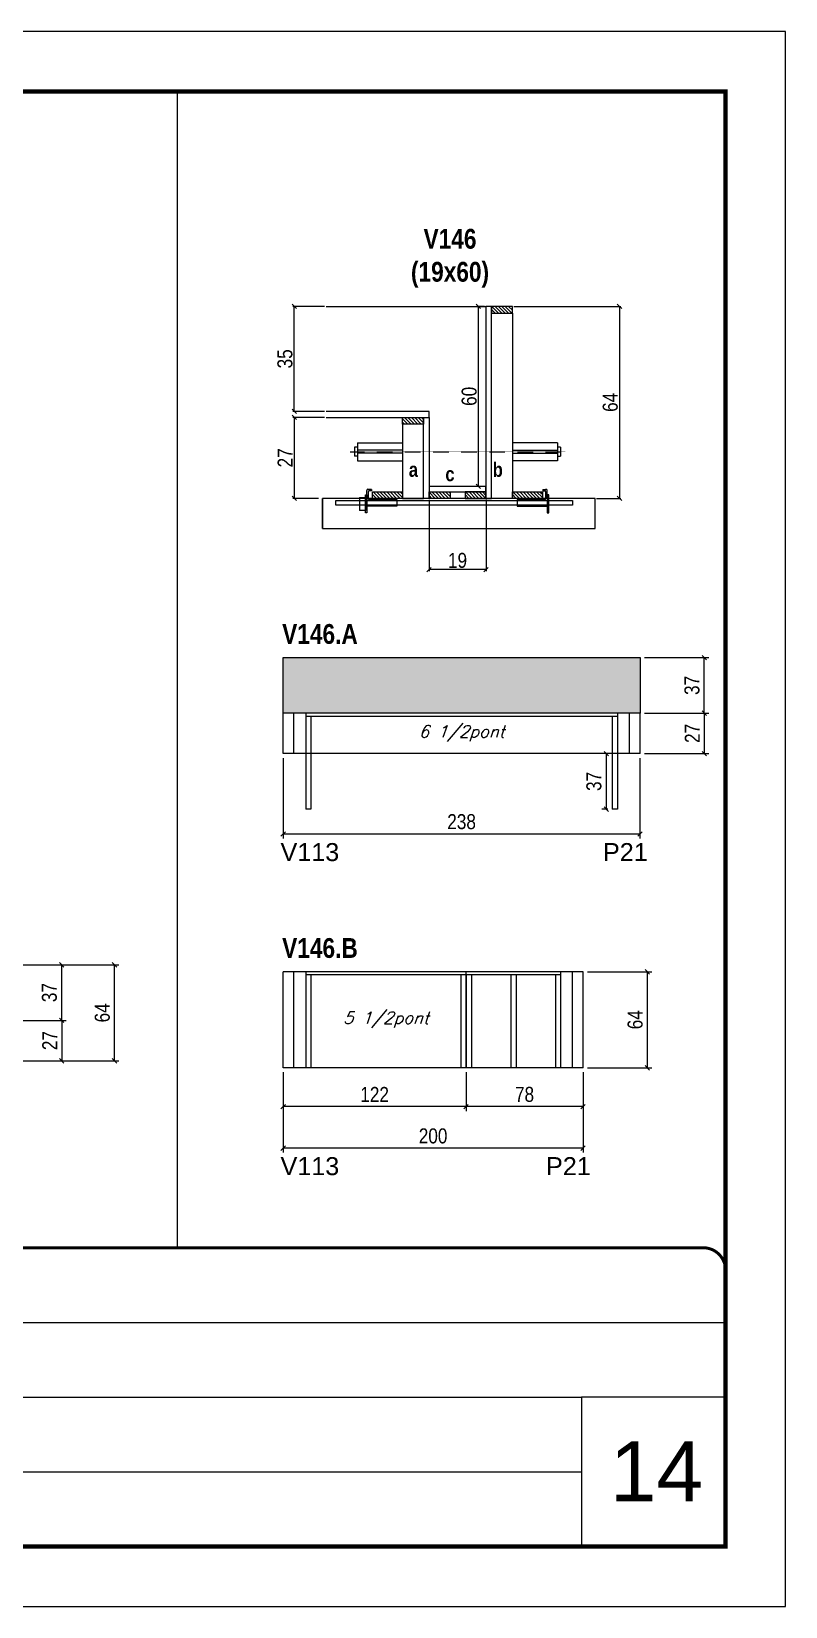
# Model space of a CAD drawing. Extents: x 3309 to 9590, y -2522 to 14608.
# Drawn here: x 5890 to 6393, y 10112 to 11162 of the extents above; entities that cross this region are included whole.
import ezdxf

# ---------------------------------------------------------------- set-up
doc = ezdxf.new("R2010")
doc.units = 0
for name, pattern in [('CONTINUO', [0]), ('DASHED', [0.75, 0.5, -0.25]), ('HIDDEN', [0.375, 0.25, -0.125])]:
    doc.linetypes.add(name, pattern=pattern)
for name, color, linetype in [('5', 5, 'Continuous'), ('barrote', 251, 'Continuous'), ('COTA', 241, 'Continuous'), ('detalhes', 4, 'Continuous'), ('NOMENCLATURA', 7, 'Continuous'), ('Painéis', 200, 'Continuous'), ('presilha', 1, 'Continuous'), ('SARR_2.2x10', 60, 'Continuous'), ('SARR_2.2x7', 40, 'Continuous'), ('SARR_3.5x7', 81, 'Continuous'), ('TENSOR', 3, 'Continuous'), ('texto', 7, 'Continuous')]:
    doc.layers.add(name, color=color, linetype=linetype)
for name, color, linetype, lineweight in [('CARIMBO', 255, 'Continuous', 9), ('CONCRETO', 251, 'Continuous', 25), ('Folhas', 255, 'Continuous', 9), ('SARRAFO DE PRESSAO', 251, 'DASHED', 9), ('SCO-___-LAJ', 2, 'Continuous', 0)]:
    doc.layers.add(name, color=color, linetype=linetype, lineweight=lineweight)
doc.styles.add('ARIAL', font='arial.ttf')
doc.styles.add('COTA TECNICA', font='techl___.ttf', dxfattribs={"height": 10})
doc.styles.add('COTA TECNICA 2X', font='techl___.ttf', dxfattribs={"height": 10})
doc.styles.add('Romans', font='romans.shx')
doc.styles.get("Standard").update_dxf_attribs({"font": 'arial.ttf'})
doc.styles.add('TECNICA', font='techb___.ttf', dxfattribs={"height": 10})
doc.dimstyles.new('PAINEL', dxfattribs={"dimtxt": 10, "dimasz": 3, "dimexe": 3, "dimexo": 3, "dimgap": 3, "dimtad": 1, "dimdec": 1, "dimzin": 12, "dimdsep": 46, "dimtxsty": 'COTA TECNICA', "dimblk1": 'OBLIQUE', "dimblk2": 'OBLIQUE', "dimsah": 1, "dimcen": 0.9, "dimclrd": 4, "dimclre": 4, "dimclrt": 240, "dimadec": 1, "dimazin": 3, "dimtfac": 1, "dimtdec": 1, "dimtmove": 0, "dimatfit": 3, "dimfxl": 1, "dimtolj": 1, "dimtzin": 12, "dimarcsym": 0})
doc.dimstyles.new('SECAO', dxfattribs={"dimscale": 0.333333, "dimtxt": 5, "dimasz": 9, "dimexe": 3, "dimexo": 3, "dimgap": 3, "dimtad": 1, "dimdec": 1, "dimlfac": 0.5, "dimzin": 12, "dimdsep": 46, "dimtxsty": 'COTA TECNICA 2X', "dimblk1": 'OBLIQUE', "dimblk2": 'OBLIQUE', "dimsah": 1, "dimcen": 0.9, "dimclrd": 4, "dimclre": 4, "dimclrt": 240, "dimadec": 1, "dimazin": 3, "dimtfac": 1, "dimtdec": 1, "dimtmove": 0, "dimatfit": 3, "dimfxl": 1, "dimtolj": 1, "dimtzin": 12, "dimarcsym": 0})
pattern_1 = [(135, (39390.6284, -112661.3136), (-1.122532015, -1.122532015), [])]

# ---------------------------------------------------------------- blocks, each defined once
blk = doc.blocks.new('9999999999')
at = {"color": 30, "linetype": 'CONTINUO'}
for p, q in [((98564.6, 34379.6), (99584, 34379.6)), ((98564.6, 34329.8), (99488, 34329.8)), ((99584, 34329.8), (99488, 34329.8)), ((99488, 34329.8), (99488, 34230.2)), ((98564.6, 34280), (99488, 34280))]:
    blk.add_line(p, q, dxfattribs=at)
at = {"color": 30, "linetype": 'CONTINUO', "const_width": 2}
blk.add_lwpolyline([(99584, 34230.2), (99584, 34414.4, 0.414214), (99569, 34429.4), (98229, 34429.4, 0.414214), (98214, 34414.4), (98214, 34245.2, 0.414214), (98229, 34230.2), (99584, 34230.2)], format="xyb", dxfattribs=at)
at = {"layer": 'Folhas'}
blk.add_lwpolyline([(98139, 34190.2), (99624, 34190.2), (99624, 35240.2), (98139, 35240.2)], close=True, dxfattribs=at)
at = {"layer": 'Folhas', "color": 30, "const_width": 3}
blk.add_lwpolyline([(98214, 34230.2), (99584, 34230.2), (99584, 35200.2), (98214, 35200.2)], close=True, dxfattribs=at)
blk = doc.blocks.new('_Oblique')
at = {"color": 0, "linetype": 'ByBlock', "lineweight": -2}
blk.add_line((-0.5, -0.5), (0.5, 0.5), dxfattribs=at)
blk = doc.blocks.new('*D462')
at = {"layer": 'COTA', "color": 4, "lineweight": -2, "transparency": 16777216}
for p, q in [((5870.3, 10502.9), (5913.1, 10502.9)), ((5910.1, 10502.9), (5910.1, 10475.9)), ((5870.3, 10475.9), (5913.1, 10475.9))]:
    blk.add_line(p, q, dxfattribs=at)
at = {"layer": 'Defpoints', "color": 0, "transparency": 16777216}
for p in [(5867.3, 10502.9), (5867.3, 10475.9), (5910.1, 10475.9)]:
    blk.add_point(p, dxfattribs=at)
at = {"layer": 'COTA', "color": 4, "lineweight": -2, "transparency": 16777216, "xscale": 3, "yscale": 3, "zscale": 3}
for p, rotation in [((5910.1, 10502.9), 90), ((5910.1, 10475.9), 270)]:
    blk.add_blockref('_Oblique', p, dxfattribs=dict(at, rotation=rotation))
at = {"layer": 'COTA', "color": 240, "transparency": 16777216, "insert": (5902.1, 10489.4), "char_height": 10, "attachment_point": 5, "rotation": 90, "style": 'COTA TECNICA'}
blk.add_mtext('\\A1;27', dxfattribs=at)
blk = doc.blocks.new('*D465')
at = {"layer": 'COTA', "color": 4, "lineweight": -2, "transparency": 16777216}
for p, q in [((5870.3, 10539.9), (5913.1, 10539.9)), ((5910.1, 10502.9), (5910.1, 10539.9)), ((5870.3, 10502.9), (5913.1, 10502.9))]:
    blk.add_line(p, q, dxfattribs=at)
at = {"layer": 'Defpoints', "color": 0, "transparency": 16777216}
for p in [(5867.3, 10539.9), (5910.1, 10539.9), (5867.3, 10502.9)]:
    blk.add_point(p, dxfattribs=at)
at = {"layer": 'COTA', "color": 4, "lineweight": -2, "transparency": 16777216, "xscale": 3, "yscale": 3, "zscale": 3}
for p, rotation in [((5910.1, 10539.9), 90), ((5910.1, 10502.9), 270)]:
    blk.add_blockref('_Oblique', p, dxfattribs=dict(at, rotation=rotation))
at = {"layer": 'COTA', "color": 240, "transparency": 16777216, "insert": (5901.9, 10521.4), "char_height": 10, "attachment_point": 5, "rotation": 90, "style": 'COTA TECNICA'}
blk.add_mtext('\\A1;37', dxfattribs=at)
blk = doc.blocks.new('*D466')
at = {"layer": 'COTA', "color": 4, "lineweight": -2, "transparency": 16777216}
for p, q in [((5870.3, 10539.9), (5948.3, 10539.9)), ((5945.3, 10475.9), (5945.3, 10539.9)), ((5870.3, 10475.9), (5948.3, 10475.9))]:
    blk.add_line(p, q, dxfattribs=at)
at = {"layer": 'Defpoints', "color": 0, "transparency": 16777216}
for p in [(5867.3, 10539.9), (5945.3, 10539.9), (5867.3, 10475.9)]:
    blk.add_point(p, dxfattribs=at)
at = {"layer": 'COTA', "color": 4, "lineweight": -2, "transparency": 16777216, "xscale": 3, "yscale": 3, "zscale": 3}
for p, rotation in [((5945.3, 10539.9), 90), ((5945.3, 10475.9), 270)]:
    blk.add_blockref('_Oblique', p, dxfattribs=dict(at, rotation=rotation))
at = {"layer": 'COTA', "color": 240, "transparency": 16777216, "insert": (5937.2, 10507.9), "char_height": 10, "attachment_point": 5, "rotation": 90, "style": 'COTA TECNICA'}
blk.add_mtext('\\A1;64', dxfattribs=at)
blk = doc.blocks.new('*D467')
at = {"layer": 'COTA', "color": 4, "lineweight": -2, "transparency": 16777216}
for p, q in [((6155.1, 10849.9), (6155.1, 10802.4)), ((6193.1, 10849.9), (6193.1, 10802.4)), ((6193.1, 10803.4), (6155.1, 10803.4))]:
    blk.add_line(p, q, dxfattribs=at)
at = {"layer": 'Defpoints', "color": 0, "transparency": 16777216}
for p in [(6155.1, 10850.9), (6193.1, 10850.9), (6155.1, 10803.4)]:
    blk.add_point(p, dxfattribs=at)
at = {"layer": 'COTA', "color": 4, "lineweight": -2, "transparency": 16777216, "xscale": 3, "yscale": 3, "zscale": 3, "rotation": 180}
blk.add_blockref('_Oblique', (6155.1, 10803.4), dxfattribs=at)
at = {"layer": 'COTA', "color": 4, "lineweight": -2, "transparency": 16777216, "xscale": 3, "yscale": 3, "zscale": 3}
blk.add_blockref('_Oblique', (6193.1, 10803.4), dxfattribs=at)
at = {"layer": 'COTA', "color": 240, "transparency": 16777216, "insert": (6174.1, 10809.5), "char_height": 10, "attachment_point": 5, "style": 'COTA TECNICA 2X'}
blk.add_mtext('\\A1;19', dxfattribs=at)
blk = doc.blocks.new('PRESILHA METÁLICA 1')
at = {"layer": 'presilha'}
for p, q in [((7.5, 10.6), (7.5, 19.9)), ((12, 21), (8.6, 21)), ((9, 11.6), (9, 18.9)), ((12, 19.5), (9.6, 19.5)), ((12, 21), (12, 19.5)), ((0, 13), (6, 13)), ((0, 13), (0, 0)), ((6, 0), (0, 0)), ((6, 15.5), (7.5, 15.5)), ((6, -2.5), (6, 15.5)), ((6, 13), (6, 0)), ((7.5, 15.5), (7.5, -2.5)), ((37.5, 4.1), (7.5, 4.1)), ((37.5, 11), (9.6, 11)), ((37.5, 11), (37.5, 4.1)), ((7.5, -2.5), (6, -2.5))]:
    blk.add_line(p, q, dxfattribs=at)
for centre, radius, start, end in [((8.6, 19.9), 1.14, 90, 180), ((9.6, 18.9), 0.57, 90, 180), ((9.6, 11.6), 0.57, 180, 270)]:
    blk.add_arc(centre, radius, start, end, dxfattribs=at)
blk = doc.blocks.new('PRESILHA METÁLICA 2')
at = {"layer": 'presilha'}
for p, q in [((-5.2, 23.5), (-5.2, 22)), ((-5.2, 23.5), (-1.9, 23.5)), ((-5.2, 22), (-2.8, 22)), ((-2.2, 14.1), (-2.2, 21.4)), ((0.8, 18), (-0.8, 18)), ((-0.8, 18), (-0.8, 0)), ((-0.8, 14.6), (-0.8, 22.4)), ((0.8, 0), (0.8, 18)), ((-30.8, 13.5), (-30.8, 6.6)), ((-30.8, 13.5), (-2.8, 13.5)), ((-30.8, 6.6), (-0.8, 6.6)), ((-0.8, 0), (0.8, 0))]:
    blk.add_line(p, q, dxfattribs=at)
for centre, radius, start, end in [((-2.8, 21.4), 0.57, 0, 90), ((-1.9, 22.4), 1.14, 0, 90), ((-2.8, 14.1), 0.57, 270, 0)]:
    blk.add_arc(centre, radius, start, end, dxfattribs=at)
blk = doc.blocks.new('*D468')
at = {"layer": 'COTA', "color": 4, "lineweight": -2, "transparency": 16777216}
for p, q in [((6211.7, 10978.9), (6283.1, 10978.9)), ((6282.1, 10978.9), (6282.1, 10850.9)), ((6266.9, 10850.9), (6283.1, 10850.9))]:
    blk.add_line(p, q, dxfattribs=at)
at = {"layer": 'Defpoints', "color": 0, "transparency": 16777216}
for p in [(6210.7, 10978.9), (6265.9, 10850.9), (6282.1, 10850.9)]:
    blk.add_point(p, dxfattribs=at)
at = {"layer": 'COTA', "color": 4, "lineweight": -2, "transparency": 16777216, "xscale": 3, "yscale": 3, "zscale": 3}
for p, rotation in [((6282.1, 10978.9), 90), ((6282.1, 10850.9), 270)]:
    blk.add_blockref('_Oblique', p, dxfattribs=dict(at, rotation=rotation))
at = {"layer": 'COTA', "color": 240, "transparency": 16777216, "insert": (6276, 10914.9), "char_height": 10, "attachment_point": 5, "rotation": 90, "style": 'COTA TECNICA 2X'}
blk.add_mtext('\\A1;64', dxfattribs=at)
blk = doc.blocks.new('*D469')
at = {"layer": 'COTA', "color": 4, "lineweight": -2, "transparency": 16777216}
for p, q in [((6085.4, 10904.9), (6064.2, 10904.9)), ((6065.2, 10904.9), (6065.2, 10850.9)), ((6081.3, 10850.9), (6064.2, 10850.9))]:
    blk.add_line(p, q, dxfattribs=at)
at = {"layer": 'Defpoints', "color": 0, "transparency": 16777216}
for p in [(6086.4, 10904.9), (6065.2, 10850.9), (6082.3, 10850.9)]:
    blk.add_point(p, dxfattribs=at)
at = {"layer": 'COTA', "color": 4, "lineweight": -2, "transparency": 16777216, "xscale": 3, "yscale": 3, "zscale": 3}
for p, rotation in [((6065.2, 10904.9), 90), ((6065.2, 10850.9), 270)]:
    blk.add_blockref('_Oblique', p, dxfattribs=dict(at, rotation=rotation))
at = {"layer": 'COTA', "color": 240, "transparency": 16777216, "insert": (6059.1, 10877.9), "char_height": 10, "attachment_point": 5, "rotation": 90, "style": 'COTA TECNICA 2X'}
blk.add_mtext('\\A1;27', dxfattribs=at)
blk = doc.blocks.new('*D470')
at = {"layer": 'COTA', "color": 4, "lineweight": -2, "transparency": 16777216}
for p, q in [((6192.1, 10978.9), (6187, 10978.9)), ((6188, 10858.9), (6188, 10978.9)), ((6192.1, 10858.9), (6187, 10858.9))]:
    blk.add_line(p, q, dxfattribs=at)
at = {"layer": 'Defpoints', "color": 0, "transparency": 16777216}
for p in [(6188, 10978.9), (6193.1, 10978.9), (6193.1, 10858.9)]:
    blk.add_point(p, dxfattribs=at)
at = {"layer": 'COTA', "color": 4, "lineweight": -2, "transparency": 16777216, "xscale": 3, "yscale": 3, "zscale": 3}
for p, rotation in [((6188, 10978.9), 90), ((6188, 10858.9), 270)]:
    blk.add_blockref('_Oblique', p, dxfattribs=dict(at, rotation=rotation))
at = {"layer": 'COTA', "color": 240, "transparency": 16777216, "insert": (6181.9, 10918.9), "char_height": 10, "attachment_point": 5, "rotation": 90, "style": 'COTA TECNICA 2X'}
blk.add_mtext('\\A1;60', dxfattribs=at)
blk = doc.blocks.new('*D471')
at = {"layer": 'COTA', "color": 4, "lineweight": -2, "transparency": 16777216}
for p, q in [((6085.4, 10978.9), (6064.2, 10978.9)), ((6065.2, 10908.9), (6065.2, 10978.9)), ((6085.4, 10908.9), (6064.2, 10908.9))]:
    blk.add_line(p, q, dxfattribs=at)
at = {"layer": 'Defpoints', "color": 0, "transparency": 16777216}
for p in [(6065.2, 10978.9), (6086.4, 10978.9), (6086.4, 10908.9)]:
    blk.add_point(p, dxfattribs=at)
at = {"layer": 'COTA', "color": 4, "lineweight": -2, "transparency": 16777216, "xscale": 3, "yscale": 3, "zscale": 3}
for p, rotation in [((6065.2, 10978.9), 90), ((6065.2, 10908.9), 270)]:
    blk.add_blockref('_Oblique', p, dxfattribs=dict(at, rotation=rotation))
at = {"layer": 'COTA', "color": 240, "transparency": 16777216, "insert": (6059, 10943.9), "char_height": 10, "attachment_point": 5, "rotation": 90, "style": 'COTA TECNICA 2X'}
blk.add_mtext('\\A1;35', dxfattribs=at)
blk = doc.blocks.new('*D472')
at = {"layer": 'COTA', "color": 4, "linetype": 'ByBlock', "lineweight": -2, "transparency": 16777216}
for p, q in [((6057.8, 10677.7), (6057.8, 10624.1)), ((6295.8, 10677.7), (6295.8, 10624.1)), ((6295.8, 10627.1), (6057.8, 10627.1))]:
    blk.add_line(p, q, dxfattribs=at)
at = {"layer": 'Defpoints', "color": 0, "linetype": 'ByBlock', "transparency": 16777216}
for p in [(6057.8, 10680.7), (6295.8, 10680.7), (6057.8, 10627.1)]:
    blk.add_point(p, dxfattribs=at)
at = {"layer": 'COTA', "color": 4, "linetype": 'ByBlock', "lineweight": -2, "transparency": 16777216, "xscale": 3, "yscale": 3, "zscale": 3, "rotation": 180}
blk.add_blockref('_Oblique', (6057.8, 10627.1), dxfattribs=at)
at = {"layer": 'COTA', "color": 4, "linetype": 'ByBlock', "lineweight": -2, "transparency": 16777216, "xscale": 3, "yscale": 3, "zscale": 3}
blk.add_blockref('_Oblique', (6295.8, 10627.1), dxfattribs=at)
at = {"layer": 'COTA', "color": 240, "linetype": 'ByBlock', "transparency": 16777216, "insert": (6176.8, 10635.3), "char_height": 10, "attachment_point": 5, "style": 'COTA TECNICA'}
blk.add_mtext('\\A1;238', dxfattribs=at)
blk = doc.blocks.new('*D473')
at = {"layer": 'COTA', "color": 4, "lineweight": -2, "transparency": 16777216}
for p, q in [((6298.8, 10707.7), (6341.7, 10707.7)), ((6338.7, 10707.7), (6338.7, 10680.7)), ((6298.8, 10680.7), (6341.7, 10680.7))]:
    blk.add_line(p, q, dxfattribs=at)
at = {"layer": 'Defpoints', "color": 0, "transparency": 16777216}
for p in [(6295.8, 10707.7), (6295.8, 10680.7), (6338.7, 10680.7)]:
    blk.add_point(p, dxfattribs=at)
at = {"layer": 'COTA', "color": 4, "lineweight": -2, "transparency": 16777216, "xscale": 3, "yscale": 3, "zscale": 3}
for p, rotation in [((6338.7, 10707.7), 90), ((6338.7, 10680.7), 270)]:
    blk.add_blockref('_Oblique', p, dxfattribs=dict(at, rotation=rotation))
at = {"layer": 'COTA', "color": 240, "transparency": 16777216, "insert": (6330.7, 10694.2), "char_height": 10, "attachment_point": 5, "rotation": 90, "style": 'COTA TECNICA'}
blk.add_mtext('\\A1;27', dxfattribs=at)
blk = doc.blocks.new('*D474')
at = {"layer": 'COTA', "color": 4, "linetype": 'ByBlock', "lineweight": -2, "transparency": 16777216}
for p, q in [((6179.8, 10468.3), (6179.8, 10442.4)), ((6257.8, 10468.3), (6257.8, 10442.4)), ((6257.8, 10445.4), (6179.8, 10445.4))]:
    blk.add_line(p, q, dxfattribs=at)
at = {"layer": 'Defpoints', "color": 0, "linetype": 'ByBlock', "transparency": 16777216}
for p in [(6179.8, 10471.3), (6257.8, 10471.3), (6179.8, 10445.4)]:
    blk.add_point(p, dxfattribs=at)
at = {"layer": 'COTA', "color": 4, "linetype": 'ByBlock', "lineweight": -2, "transparency": 16777216, "xscale": 3, "yscale": 3, "zscale": 3, "rotation": 180}
blk.add_blockref('_Oblique', (6179.8, 10445.4), dxfattribs=at)
at = {"layer": 'COTA', "color": 4, "linetype": 'ByBlock', "lineweight": -2, "transparency": 16777216, "xscale": 3, "yscale": 3, "zscale": 3}
blk.add_blockref('_Oblique', (6257.8, 10445.4), dxfattribs=at)
at = {"layer": 'COTA', "color": 240, "linetype": 'ByBlock', "transparency": 16777216, "insert": (6218.8, 10453.5), "char_height": 10, "attachment_point": 5, "style": 'COTA TECNICA'}
blk.add_mtext('\\A1;78', dxfattribs=at)
blk = doc.blocks.new('*D475')
at = {"layer": 'COTA', "color": 4, "linetype": 'ByBlock', "lineweight": -2, "transparency": 16777216}
for p, q in [((6057.8, 10468.3), (6057.8, 10442.4)), ((6179.8, 10468.3), (6179.8, 10442.4)), ((6179.8, 10445.4), (6057.8, 10445.4))]:
    blk.add_line(p, q, dxfattribs=at)
at = {"layer": 'Defpoints', "color": 0, "linetype": 'ByBlock', "transparency": 16777216}
for p in [(6057.8, 10471.3), (6179.8, 10471.3), (6057.8, 10445.4)]:
    blk.add_point(p, dxfattribs=at)
at = {"layer": 'COTA', "color": 4, "linetype": 'ByBlock', "lineweight": -2, "transparency": 16777216, "xscale": 3, "yscale": 3, "zscale": 3, "rotation": 180}
blk.add_blockref('_Oblique', (6057.8, 10445.4), dxfattribs=at)
at = {"layer": 'COTA', "color": 4, "linetype": 'ByBlock', "lineweight": -2, "transparency": 16777216, "xscale": 3, "yscale": 3, "zscale": 3}
blk.add_blockref('_Oblique', (6179.8, 10445.4), dxfattribs=at)
at = {"layer": 'COTA', "color": 240, "linetype": 'ByBlock', "transparency": 16777216, "insert": (6118.8, 10453.5), "char_height": 10, "attachment_point": 5, "style": 'COTA TECNICA'}
blk.add_mtext('\\A1;122', dxfattribs=at)
blk = doc.blocks.new('*D476')
at = {"layer": 'COTA', "color": 4, "linetype": 'ByBlock', "lineweight": -2, "transparency": 16777216}
for p, q in [((6057.8, 10468.3), (6057.8, 10414.7)), ((6257.8, 10468.3), (6257.8, 10414.7)), ((6257.8, 10417.7), (6057.8, 10417.7))]:
    blk.add_line(p, q, dxfattribs=at)
at = {"layer": 'Defpoints', "color": 0, "linetype": 'ByBlock', "transparency": 16777216}
for p in [(6057.8, 10471.3), (6257.8, 10471.3), (6057.8, 10417.7)]:
    blk.add_point(p, dxfattribs=at)
at = {"layer": 'COTA', "color": 4, "linetype": 'ByBlock', "lineweight": -2, "transparency": 16777216, "xscale": 3, "yscale": 3, "zscale": 3, "rotation": 180}
blk.add_blockref('_Oblique', (6057.8, 10417.7), dxfattribs=at)
at = {"layer": 'COTA', "color": 4, "linetype": 'ByBlock', "lineweight": -2, "transparency": 16777216, "xscale": 3, "yscale": 3, "zscale": 3}
blk.add_blockref('_Oblique', (6257.8, 10417.7), dxfattribs=at)
at = {"layer": 'COTA', "color": 240, "linetype": 'ByBlock', "transparency": 16777216, "insert": (6157.8, 10425.8), "char_height": 10, "attachment_point": 5, "style": 'COTA TECNICA'}
blk.add_mtext('\\A1;200', dxfattribs=at)
blk = doc.blocks.new('*D477')
at = {"layer": 'COTA', "color": 4, "lineweight": -2, "transparency": 16777216}
for p, q in [((6260.8, 10535.3), (6303.7, 10535.3)), ((6300.7, 10535.3), (6300.7, 10471.3)), ((6260.8, 10471.3), (6303.7, 10471.3))]:
    blk.add_line(p, q, dxfattribs=at)
at = {"layer": 'Defpoints', "color": 0, "transparency": 16777216}
for p in [(6257.8, 10535.3), (6257.8, 10471.3), (6300.7, 10471.3)]:
    blk.add_point(p, dxfattribs=at)
at = {"layer": 'COTA', "color": 4, "lineweight": -2, "transparency": 16777216, "xscale": 3, "yscale": 3, "zscale": 3}
for p, rotation in [((6300.7, 10535.3), 90), ((6300.7, 10471.3), 270)]:
    blk.add_blockref('_Oblique', p, dxfattribs=dict(at, rotation=rotation))
at = {"layer": 'COTA', "color": 240, "transparency": 16777216, "insert": (6292.6, 10503.3), "char_height": 10, "attachment_point": 5, "rotation": 90, "style": 'COTA TECNICA'}
blk.add_mtext('\\A1;64', dxfattribs=at)
blk = doc.blocks.new('*D478')
at = {"layer": 'COTA', "color": 4, "lineweight": -2, "transparency": 16777216}
for p, q in [((6298.8, 10744.7), (6341.7, 10744.7)), ((6338.7, 10707.7), (6338.7, 10744.7)), ((6298.8, 10707.7), (6341.7, 10707.7))]:
    blk.add_line(p, q, dxfattribs=at)
at = {"layer": 'Defpoints', "color": 0, "transparency": 16777216}
for p in [(6295.8, 10744.7), (6338.7, 10744.7), (6295.8, 10707.7)]:
    blk.add_point(p, dxfattribs=at)
at = {"layer": 'COTA', "color": 4, "lineweight": -2, "transparency": 16777216, "xscale": 3, "yscale": 3, "zscale": 3}
for p, rotation in [((6338.7, 10744.7), 90), ((6338.7, 10707.7), 270)]:
    blk.add_blockref('_Oblique', p, dxfattribs=dict(at, rotation=rotation))
at = {"layer": 'COTA', "color": 240, "transparency": 16777216, "insert": (6330.5, 10726.2), "char_height": 10, "attachment_point": 5, "rotation": 90, "style": 'COTA TECNICA'}
blk.add_mtext('\\A1;37', dxfattribs=at)
blk = doc.blocks.new('*D479')
at = {"layer": 'COTA', "color": 4, "lineweight": -2, "transparency": 16777216}
for p, q in [((6274.3, 10680.7), (6270.4, 10680.7)), ((6273.4, 10643.7), (6273.4, 10680.7)), ((6274.3, 10643.7), (6270.4, 10643.7))]:
    blk.add_line(p, q, dxfattribs=at)
at = {"layer": 'Defpoints', "color": 0, "transparency": 16777216}
for p in [(6273.4, 10680.7), (6277.3, 10680.7), (6277.3, 10643.7)]:
    blk.add_point(p, dxfattribs=at)
at = {"layer": 'COTA', "color": 4, "lineweight": -2, "transparency": 16777216, "xscale": 3, "yscale": 3, "zscale": 3}
for p, rotation in [((6273.4, 10680.7), 90), ((6273.4, 10643.7), 270)]:
    blk.add_blockref('_Oblique', p, dxfattribs=dict(at, rotation=rotation))
at = {"layer": 'COTA', "color": 240, "transparency": 16777216, "insert": (6265.1, 10662.2), "char_height": 10, "attachment_point": 5, "rotation": 90, "style": 'COTA TECNICA'}
blk.add_mtext('\\A1;37', dxfattribs=at)

msp = doc.modelspace()

# ---------------------------------------------------------------- hatches: boundary and pattern name
at = {"layer": 'COTA'}
h = msp.add_hatch(dxfattribs=at)
h.set_pattern_fill('AR-CONC', color=256, scale=0.03)
h.paths.add_polyline_path([(6057.85, 10744.71), (6057.85, 10707.71), (6295.85, 10707.71), (6295.85, 10744.71)])
at = {"layer": 'SARR_2.2x10'}
h = msp.add_hatch(dxfattribs=at)
h.set_pattern_fill('ANSI31', color=256, scale=0.5, angle=90)
h.set_pattern_definition([(135, (39311.0284, -112661.3136), (-1.122532015, -1.122532015), [])])
h.paths.add_polyline_path([(6117.49, 10855.26), (6117.49, 10850.86), (6137.49, 10850.86), (6137.49, 10855.26)])
h = msp.add_hatch(dxfattribs=at)
h.set_pattern_fill('ANSI31', color=256, scale=0.5, angle=90)
h.set_pattern_definition([(135, (39404.2284, -112661.3136), (-1.122532015, -1.122532015), [])])
h.paths.add_polyline_path([(6210.69, 10855.26), (6210.69, 10850.86), (6230.69, 10850.86), (6230.69, 10855.26)])
at = {"layer": 'SARR_2.2x7'}
h = msp.add_hatch(dxfattribs=at)
h.set_pattern_fill('ANSI31', color=256, scale=0.5, angle=90)
h.set_pattern_definition([(135, (39325.0284, -112537.7136), (-1.122532015, -1.122532015), [])])
h.paths.add_polyline_path([(6196.69, 10978.86), (6196.69, 10974.46), (6210.69, 10974.46), (6210.69, 10978.86)])
h = msp.add_hatch(dxfattribs=at)
h.set_pattern_fill('ANSI31', color=256, scale=0.5, angle=90)
h.set_pattern_definition([(135, (39305.0284, -112611.7136), (-1.122532015, -1.122532015), [])])
h.paths.add_polyline_path([(6151.49, 10904.86), (6151.49, 10900.46), (6137.49, 10900.46), (6137.49, 10904.86)])
h = msp.add_hatch(dxfattribs=at)
h.set_pattern_fill('ANSI31', color=256, scale=0.5, angle=90)
h.set_pattern_definition(pattern_1)
h.paths.add_polyline_path([(6169.09, 10850.86), (6169.09, 10855.26), (6155.09, 10855.26), (6155.09, 10850.86)])
h = msp.add_hatch(dxfattribs=at)
h.set_pattern_fill('ANSI31', color=256, scale=0.5, angle=90)
h.set_pattern_definition(pattern_1)
h.paths.add_polyline_path([(6179.09, 10855.26), (6179.09, 10850.86), (6193.09, 10850.86), (6193.09, 10855.26)])

# ---------------------------------------------------------------- linework, layer by layer
at = {"ltscale": 3}
for p, q in [((6105.49, 10885), (6105.49, 10879)), ((6107.49, 10885), (6105.49, 10885)), ((6107.49, 10879), (6105.49, 10879)), ((6107.49, 10888), (6107.49, 10876)), ((6107.49, 10888), (6137.49, 10888)), ((6137.49, 10883), (6107.49, 10883)), ((6137.49, 10881), (6107.49, 10881)), ((6240.69, 10888), (6210.69, 10888)), ((6210.69, 10883), (6240.69, 10883)), ((6210.69, 10881), (6240.69, 10881)), ((6240.69, 10888), (6240.69, 10876)), ((6242.69, 10885), (6240.69, 10885)), ((6240.69, 10879), (6242.69, 10879)), ((6242.69, 10885), (6242.69, 10879)), ((6107.49, 10876), (6137.49, 10876)), ((6240.69, 10876), (6210.69, 10876))]:
    msp.add_line(p, q, dxfattribs=at)
at = {"layer": 'barrote'}
msp.add_lwpolyline([(6084.03, 10830.86), (6265.95, 10830.86), (6265.95, 10850.86), (6084.03, 10850.86)], close=True, dxfattribs=at)
at = {"layer": 'CONCRETO', "linetype": 'Continuous'}
msp.add_line((6086.39, 10978.86), (6193.09, 10978.86), dxfattribs=at)
at = {"layer": 'COTA'}
for p, q in [((5987.1, 11122.13), (5987.1, 10351.38)), ((6057.85, 10707.71), (6057.85, 10744.71)), ((6057.85, 10744.71), (6295.85, 10744.71)), ((6295.85, 10744.71), (6295.85, 10707.71)), ((6076.35, 10643.71), (6072.85, 10643.71)), ((6280.85, 10643.71), (6277.35, 10643.71))]:
    msp.add_line(p, q, dxfattribs=at)
at = {"layer": 'detalhes', "color": 250}
msp.add_line((6084.03, 10830.86), (6084.03, 10850.86), dxfattribs=at)
at = {"layer": 'Painéis', "linetype": 'ByBlock'}
for p, q in [((6295.85, 10707.71), (6057.85, 10707.71)), ((6057.85, 10680.71), (6057.85, 10707.71)), ((6295.85, 10680.71), (6295.85, 10707.71)), ((6295.85, 10680.71), (6057.85, 10680.71)), ((6257.85, 10535.35), (6057.85, 10535.35)), ((6057.85, 10471.35), (6057.85, 10535.35)), ((6179.85, 10471.35), (6179.85, 10535.35)), ((6257.85, 10471.35), (6257.85, 10535.35)), ((6257.85, 10471.35), (6057.85, 10471.35))]:
    msp.add_line(p, q, dxfattribs=at)
at = {"layer": 'Painéis', "linetype": 'Continuous'}
for points in [[(6196.69, 10850.86), (6196.69, 10978.86), (6193.09, 10978.86), (6193.09, 10850.86)], [(6151.49, 10850.86), (6151.49, 10904.86), (6155.09, 10904.86), (6155.09, 10850.86)], [(6193.09, 10858.86), (6155.09, 10858.86), (6155.09, 10855.26), (6193.09, 10855.26)]]:
    msp.add_lwpolyline(points, close=True, dxfattribs=at)
at = {"layer": 'Painéis', "linetype": 'Continuous', "elevation": 0}
msp.add_lwpolyline([(6086.39, 10904.86), (6155.09, 10904.86), (6155.09, 10908.86), (6086.39, 10908.86)], dxfattribs=at)
at = {"layer": 'SARR_2.2x10'}
for points in [[(6117.49, 10855.26), (6137.49, 10855.26), (6137.49, 10850.86), (6117.49, 10850.86)], [(6210.69, 10855.26), (6230.69, 10855.26), (6230.69, 10850.86), (6210.69, 10850.86)]]:
    msp.add_lwpolyline(points, close=True, dxfattribs=at)
at = {"layer": 'SARR_2.2x7', "linetype": 'Continuous'}
for p, q in [((6064.85, 10680.71), (6064.85, 10707.71)), ((6280.85, 10705.51), (6072.85, 10705.51)), ((6288.85, 10680.71), (6288.85, 10707.71)), ((6064.85, 10471.35), (6064.85, 10535.35)), ((6179.85, 10533.15), (6072.85, 10533.15)), ((6242.85, 10533.15), (6179.85, 10533.15)), ((6250.85, 10471.35), (6250.85, 10535.35))]:
    msp.add_line(p, q, dxfattribs=at)
at = {"layer": 'SARR_2.2x7', "elevation": 0}
for points in [[(6210.69, 10978.86), (6196.69, 10978.86), (6196.69, 10974.46), (6210.69, 10974.46)], [(6137.49, 10904.86), (6151.49, 10904.86), (6151.49, 10900.46), (6137.49, 10900.46)]]:
    msp.add_lwpolyline(points, close=True, dxfattribs=at)
at = {"layer": 'SARR_2.2x7'}
for points in [[(6155.09, 10855.26), (6169.09, 10855.26), (6169.09, 10850.86), (6155.09, 10850.86)], [(6193.09, 10855.26), (6179.09, 10855.26), (6179.09, 10850.86), (6193.09, 10850.86)]]:
    msp.add_lwpolyline(points, close=True, dxfattribs=at)
at = {"layer": 'SARR_3.5x7'}
for p, q in [((6072.85, 10707.71), (6072.85, 10643.71)), ((6076.35, 10705.51), (6076.35, 10643.71)), ((6277.35, 10705.51), (6277.35, 10643.71)), ((6280.85, 10707.71), (6280.85, 10643.71)), ((6072.85, 10535.35), (6072.85, 10471.35)), ((6076.35, 10533.15), (6076.35, 10471.35)), ((6176.35, 10533.15), (6176.35, 10471.35)), ((6179.85, 10533.15), (6179.85, 10471.35)), ((6183.35, 10533.15), (6183.35, 10471.35)), ((6209.61, 10533.15), (6209.61, 10471.35)), ((6213.11, 10533.15), (6213.11, 10471.35)), ((6239.35, 10533.15), (6239.35, 10471.35)), ((6242.85, 10535.35), (6242.85, 10471.35))]:
    msp.add_line(p, q, dxfattribs=at)
for points in [[(6196.69, 10974.46), (6210.69, 10974.46), (6210.69, 10850.86), (6196.69, 10850.86)], [(6151.49, 10900.46), (6137.49, 10900.46), (6137.49, 10850.86), (6151.49, 10850.86)]]:
    msp.add_lwpolyline(points, close=True, dxfattribs=at)
at = {"layer": 'SCO-___-LAJ', "color": 1}
msp.add_lwpolyline([(6093.04, 10849.52), (6250.87, 10849.52), (6250.87, 10846.32), (6093.04, 10846.32)], close=True, dxfattribs=at)
at = {"layer": 'TENSOR', "linetype": 'HIDDEN', "ltscale": 0.5}
msp.add_line((6102.49, 10882), (6245.99, 10882), dxfattribs=at)

# ---------------------------------------------------------------- block references
at = {"layer": 'presilha', "xscale": 0.6666666666666666, "yscale": 0.6666666666666666, "zscale": 0.6666666666666666}
for name, p in [('PRESILHA METÁLICA 1', (6108.62, 10842.89)), ('PRESILHA METÁLICA 2', (6234.37, 10841.22))]:
    msp.add_blockref(name, p, dxfattribs=at)
at = {"layer": 'SARRAFO DE PRESSAO', "color": 6, "linetype": 'ByBlock'}
msp.add_blockref('9999999999', (-93231.11, -24078.07), dxfattribs=at)

# ---------------------------------------------------------------- texts
at = {"layer": '5', "linetype": 'Continuous'}
for s, p in [('V113', (6056.05, 10609.08)), ('P21', (6271.14, 10609.08)), ('V113', (6056.05, 10399.71)), ('P21', (6233.14, 10399.71))]:
    msp.add_text(s, height=12, rotation=0.00004, dxfattribs=at).set_placement(p)
at = {"layer": 'CARIMBO', "style": 'ARIAL'}
msp.add_text('14', height=40, dxfattribs=at).set_placement((6275.73, 10182.28))
at = {"layer": 'detalhes', "style": 'TECNICA'}
for s, p in [('a', (6141.62, 10865.25)), ('c', (6165.98, 10862.33)), ('b', (6197.59, 10865.24))]:
    msp.add_text(s, height=9.6, dxfattribs=at).set_placement(p)
at = {"layer": 'NOMENCLATURA', "style": 'TECNICA'}
for s, p in [('V146.A', (6057.13, 10753.9)), ('V146.B', (6057.13, 10544.53))]:
    msp.add_text(s, height=13.2, dxfattribs=at).set_placement(p)
at = {"layer": 'NOMENCLATURA', "insert": (6169.09, 11030.55), "char_height": 13.2, "attachment_point": 2, "style": 'TECNICA'}
msp.add_mtext_dynamic_manual_height_columns('V146\\P(19x60)', width=300.2766, gutter_width=1, heights=[0], dxfattribs=at)
at = {"layer": 'texto', "color": 2, "char_height": 8, "attachment_point": 5, "style": 'Romans'}
for s, insert in [('{\\Q19;\\C256;6 1/2pont}', (6176.85, 10694.21)), ('{\\Q19;\\C256;5 1/2pont}', (6126.35, 10503.35))]:
    msp.add_mtext(s, dxfattribs=dict(at, insert=insert))

# ---------------------------------------------------------------- dimensions: what is measured, and where the dimension line sits
at = {"layer": 'COTA'}
for base, p1, p2, dimstyle, picture, middle in [((6065.17, 10978.86), (6086.39, 10908.86), (6086.39, 10978.86), 'SECAO', '*D471', (6058.95, 10943.86)), ((6188.02, 10978.86), (6193.09, 10858.86), (6193.09, 10978.86), 'SECAO', '*D470', (6181.91, 10918.86)), ((6282.14, 10850.86, 0), (6210.69, 10978.86), (6265.9, 10850.86, 0), 'SECAO', '*D468', (6276.03, 10914.86, 0)), ((6065.17, 10850.86, 0), (6086.39, 10904.86), (6082.28, 10850.86, 0), 'SECAO', '*D469', (6059.1, 10877.86, 0)), ((6338.74, 10744.71), (6295.85, 10707.71), (6295.85, 10744.71), 'PAINEL', '*D478', (6330.52, 10726.21)), ((6338.74, 10680.71), (6295.85, 10707.71), (6295.85, 10680.71), 'PAINEL', '*D473', (6330.67, 10694.21)), ((6273.37, 10680.71), (6277.35, 10643.71), (6277.35, 10680.71), 'PAINEL', '*D479', (6265.15, 10662.21)), ((5910.15, 10539.87), (5867.26, 10502.87), (5867.26, 10539.87), 'PAINEL', '*D465', (5901.93, 10521.37)), ((5945.31, 10539.87), (5867.26, 10475.87), (5867.26, 10539.87), 'PAINEL', '*D466', (5937.21, 10507.87)), ((6300.74, 10471.35), (6257.85, 10535.35), (6257.85, 10471.35), 'PAINEL', '*D477', (6292.64, 10503.35)), ((5910.15, 10475.87), (5867.26, 10502.87), (5867.26, 10475.87), 'PAINEL', '*D462', (5902.08, 10489.37))]:
    dim = msp.add_linear_dim(base=base, p1=p1, p2=p2, angle=90, dimstyle=dimstyle, dxfattribs=at)
    dim.commit()
    dim.dimension.update_dxf_attribs({"geometry": picture, "text_midpoint": middle})
dim = msp.add_linear_dim(base=(6155.09, 10803.38), p1=(6193.09, 10850.86), p2=(6155.09, 10850.86), angle=180, dimstyle='SECAO', dxfattribs=at)
dim.commit()
dim.dimension.update_dxf_attribs({"geometry": '*D467', "text_midpoint": (6174.09, 10803.38), "dimtype": 160})
at = {"layer": 'COTA', "linetype": 'ByBlock'}
for base, p1, p2, picture, middle in [((6057.85, 10627.09), (6295.85, 10680.71), (6057.85, 10680.71), '*D472', (6176.85, 10635.33)), ((6057.85, 10417.72), (6257.85, 10471.35), (6057.85, 10471.35), '*D476', (6157.85, 10425.83)), ((6179.85, 10445.43), (6257.85, 10471.35), (6179.85, 10471.35), '*D474', (6218.85, 10453.53))]:
    dim = msp.add_linear_dim(base=base, p1=p1, p2=p2, angle=180, dimstyle='PAINEL', dxfattribs=at)
    dim.commit()
    dim.dimension.update_dxf_attribs({"geometry": picture, "text_midpoint": middle})
dim = msp.add_linear_dim(base=(6057.85, 10445.43), p1=(6179.85, 10471.35), p2=(6057.85, 10471.35), angle=180, dimstyle='PAINEL', override={"dimtmove": 1}, dxfattribs=at)
dim.commit()
dim.dimension.update_dxf_attribs({"geometry": '*D475', "text_midpoint": (6118.85, 10453.49)})

doc.saveas('drawing.dxf')
